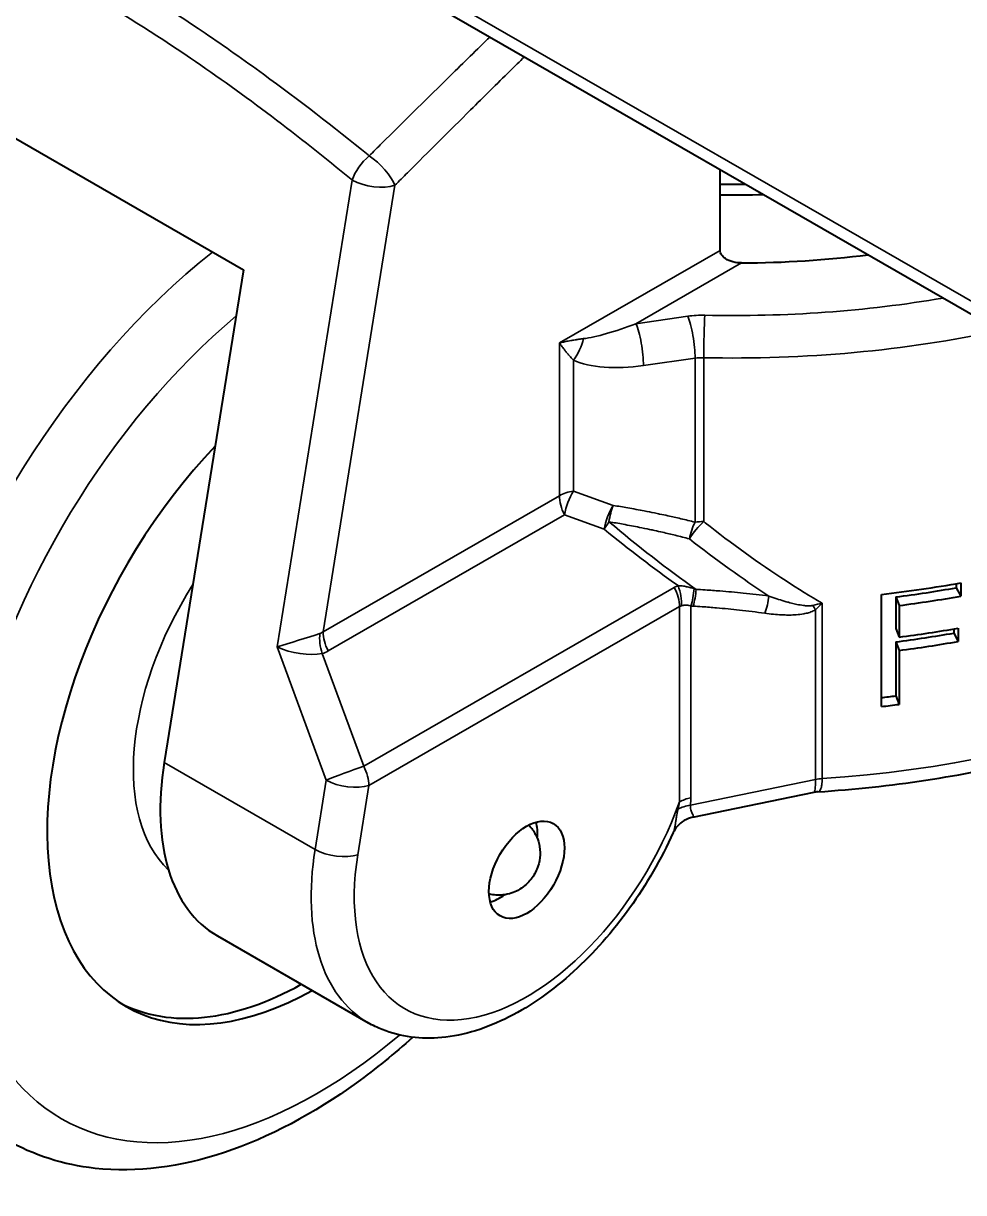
# Model space of a CAD drawing. Header units: millimetres. Extents: x 0 to 51860, y 0 to 5940.
# Drawn here: x 7307.6 to 7348.7, y 4153.7 to 4204.8 of the extents above; entities that cross this region are included whole.
import ezdxf

# ---------------------------------------------------------------- set-up
doc = ezdxf.new("R2010")
doc.units = ezdxf.units.MM
doc.header["$LTSCALE"] = 10
for name, color, linetype, lineweight in [('가시적인 것(ISO)', 3, 'Continuous', 40), ('가시적인 좁은 것(ISO)', 3, 'Continuous', 35), ('기호(ISO)', 5, 'Continuous', 25)]:
    doc.layers.add(name, color=color, linetype=linetype, lineweight=lineweight)
doc.styles.add('치수 텍스트_PSTEK_POSCO', font='isocp.shx')
doc.dimstyles.new('치수_PSTEK_POSCO$7', dxfattribs={"dimscale": 10, "dimtxt": 3.5, "dimasz": 2.5, "dimexe": 2, "dimexo": 2.5, "dimgap": 1, "dimtad": 1, "dimrnd": 1e-08, "dimdsep": 46, "dimtxsty": '치수 텍스트_PSTEK_POSCO', "dimcen": 0.09, "dimdle": 10, "dimclrd": 7, "dimclre": 7, "dimclrt": 2, "dimadec": 1, "dimazin": 2, "dimtfac": 1, "dimtmove": 0, "dimatfit": 3, "dimfxl": 0, "dimtolj": 1, "dimlwd": -1, "dimlwe": -1, "dimarcsym": 0})

msp = doc.modelspace()

# ---------------------------------------------------------------- linework, layer by layer
at = {"layer": '가시적인 것(ISO)'}
for p, q in [((7276.7049, 4233.7714), (7675.0417, 4004.3845)), ((7300.7438, 4203.5362), (7317.243, 4194.035)), ((7318.871, 4202.034), (7318.871, 4202.034)), ((7325.276, 4201.5358), (7325.2759, 4201.5358)), ((7338.0897, 4194.8877), (7338.0897, 4198.4222)), ((7317.243, 4194.035), (7313.7722, 4172.4795)), ((7348.4211, 4180.3079), (7348.4211, 4180.1291)), ((7348.4211, 4180.1291), (7348.6187, 4179.7624)), ((7348.6187, 4180.3428), (7348.6187, 4179.7624)), ((7345.1412, 4174.9319), (7345.1412, 4179.8371)), ((7345.7779, 4179.7254), (7345.7779, 4178.3421)), ((7345.7779, 4179.7254), (7345.9218, 4179.3506)), ((7345.9218, 4179.3506), (7345.9218, 4177.9672)), ((7345.7779, 4178.3421), (7345.9218, 4177.9672)), ((7348.3118, 4178.3252), (7348.3118, 4178.146)), ((7348.3118, 4178.146), (7348.5072, 4177.7789)), ((7348.5072, 4178.3593), (7348.5072, 4177.7789)), ((7345.7779, 4177.7617), (7345.7779, 4175.4005)), ((7345.7779, 4177.7617), (7345.9218, 4177.3869)), ((7345.9218, 4177.3869), (7345.9218, 4175.0256)), ((7345.7779, 4175.4005), (7345.9218, 4175.0256)), ((7336.8924, 4170.0915), (7342.1958, 4171.1776)), ((7316.0959, 4164.8952), (7322.6956, 4161.0947))]:
    msp.add_line(p, q, dxfattribs=at)
for centre, major_axis, ratio, start_param, end_param in [((7338.8192, 4212.5601), (-25.6667, 0), 0.5758617, 1.5423728, 1.5857398), ((7338.8192, 4212.2876), (26, 0), 0.5758617, 4.6843299, 4.7572799), ((7338.8192, 4209.6932), (26.6667, 0), 0.5758617, 4.7200455, 4.9293273), ((7320.4344, 4176.2443), (-8.3172, -14.4431), 0.5780931, 4.3108306, 7.0501793), ((7338.6872, 4198.7749), (33.5133, 0), 0.5758617, 4.9061816, 5.0132533), ((7338.6872, 4198.1946), (-32.8467, 0), 0.5758617, 1.7883826, 1.8716606), ((7338.6872, 4198.1946), (-33.5133, 0), 0.5758617, 1.7883826, 1.8716606), ((7338.6872, 4196.2309), (-32.8467, 0), 0.5758617, 1.7883826, 1.8681786), ((7338.6872, 4196.8112), (33.5133, 0), 0.5758617, 4.9299753, 5.0097713), ((7338.6872, 4196.2309), (-33.5133, 0), 0.5758617, 1.7883826, 1.8681786), ((7338.6872, 4193.8696), (-32.8467, 0), 0.5758617, 1.7685738, 1.7883826), ((7338.6872, 4193.8696), (-33.5133, 0), 0.5758617, 1.7645889, 1.7883826), ((7322.0843, 4175.2942), (-5.9884, -10.399), 0.5780931, 5.2934735, 6.2831853), ((7328.4483, 4168.4682), (1.1644, 2.022), 0.5780931, 5.3737226, 5.7548429), ((7328.4483, 4168.4682), (1.1644, 2.022), 0.5780931, 3.669935, 4.0510553), ((7319.963, 4176.5157), (-8.3172, -14.4431), 0.5780931, 0.0282335, 0.766994)]:
    msp.add_ellipse(centre, major_axis=major_axis, ratio=ratio, start_param=start_param, end_param=end_param, dxfattribs=at)
msp.add_ellipse((7329.6268, 4167.7896), major_axis=(1.1644, 2.022), ratio=0.5780931, dxfattribs=at)
for points, knots in [([(7339.0233, 4194.3374), (7338.9031, 4194.3368), (7338.7728, 4194.3505), (7338.5268, 4194.4131), (7338.4113, 4194.4619), (7338.2547, 4194.5688), (7338.1947, 4194.6245), (7338.1121, 4194.7502), (7338.0897, 4194.8203), (7338.0897, 4194.8877)], [0.55499372, 0.55499372, 0.55499372, 0.55499372, 0.60909313, 0.60909313, 0.66319253, 0.66319253, 0.70029547, 0.70029547, 0.73739842, 0.73739842, 0.73739842, 0.73739842]), ([(7342.3649, 4171.2002), (7345.5504, 4171.4063), (7348.6855, 4171.8816), (7354.604, 4173.3372), (7357.3869, 4174.3171), (7362.3787, 4176.7159), (7364.5876, 4178.1344), (7366.9684, 4180.2107), (7367.4849, 4180.7071), (7367.9649, 4181.2182)], [0.89724263, 0.89724263, 0.89724263, 0.89724263, 1.18903272, 1.18903272, 1.48082316, 1.48082316, 1.7726136, 1.7726136, 1.86043936, 1.86043936, 1.86043936, 1.86043936]), ([(7336.8924, 4170.0915), (7336.7657, 4170.0655), (7336.6377, 4170.0168), (7336.4033, 4169.8787), (7336.2948, 4169.7864), (7336.1377, 4169.5987), (7336.0801, 4169.506), (7336.0384, 4169.4142)], [0, 0, 0, 0, 0.06553167, 0.06553167, 0.13318985, 0.13318985, 0.18733178, 0.18733178, 0.18733178, 0.18733178]), ([(7336.0383, 4169.4142), (7335.5127, 4168.2593), (7334.8648, 4167.1397), (7333.3867, 4165.0786), (7332.5568, 4164.1373), (7330.779, 4162.5206), (7329.8306, 4161.8469), (7327.8897, 4160.8574), (7326.8952, 4160.5394), (7325.0129, 4160.3612), (7324.12, 4160.4692), (7323.0995, 4160.8806), (7322.8935, 4160.9807), (7322.6956, 4161.0947)], [3.7610953, 3.7610953, 3.7610953, 3.7610953, 4.0963113, 4.0963113, 4.4315605, 4.4315605, 4.7694663, 4.7694663, 5.1067575, 5.1067575, 5.4149694, 5.4149694, 5.4958534, 5.4958534, 5.4958534, 5.4958534]), ([(7329.7144, 4169.7449), (7329.7307, 4169.7285), (7329.7465, 4169.7118), (7329.8851, 4169.5595), (7329.9777, 4169.4138), (7330.1233, 4169.1074), (7330.1665, 4168.9495), (7330.2201, 4168.6217), (7330.2176, 4168.4616), (7330.1803, 4168.1271), (7330.1336, 4167.9667), (7329.9978, 4167.6365), (7329.9006, 4167.475), (7329.6412, 4167.1678), (7329.4822, 4167.0188), (7329.0714, 4166.7975), (7328.8589, 4166.7143), (7328.4034, 4166.668), (7328.1946, 4166.6767), (7327.9795, 4166.7323)], [2.5125415, 2.5125415, 2.5125415, 2.5125415, 2.5371063, 2.5371063, 2.7344152, 2.7344152, 2.9703234, 2.9703234, 3.2786931, 3.2786931, 3.6987347, 3.6987347, 4.2280717, 4.2280717, 4.7445865, 4.7445865, 5.101723, 5.101723, 5.3375727, 5.3375727, 5.3375727, 5.3375727]), ([(7324.6347, 4160.4586), (7323.8368, 4159.7396), (7323.0186, 4159.0758), (7320.3037, 4157.1127), (7318.3511, 4156.0703), (7314.4862, 4154.7845), (7312.5674, 4154.5274), (7309.3691, 4154.8785), (7308.0507, 4155.296), (7306.8771, 4155.9718)], [4.4382117, 4.4382117, 4.4382117, 4.4382117, 4.5857447, 4.5857447, 4.9196896, 4.9196896, 5.2476602, 5.2476602, 5.4958534, 5.4958534, 5.4958534, 5.4958534])]:
    msp.add_open_spline(points, degree=3, knots=knots, dxfattribs=at)
for points in [[(7342.3649, 4171.2002), (7342.3082, 4171.1966), (7342.2515, 4171.189), (7342.1958, 4171.1776)], [(7342.1958, 4171.1776), (7342.1958, 4171.1776), (7342.1958, 4171.1776), (7342.1958, 4171.1776)], [(7336.0384, 4169.4142), (7336.0384, 4169.4142), (7336.0384, 4169.4142), (7336.0384, 4169.4142)]]:
    msp.add_open_spline(points, degree=3, dxfattribs=at)
at = {"layer": '가시적인 좁은 것(ISO)'}
for p, q in [((7276.3581, 4234.5371), (7674.6949, 4005.1501)), ((7321.9964, 4197.9634), (7318.7084, 4177.5431)), ((7320.7179, 4178.2018), (7323.8628, 4197.7332)), ((7338.0897, 4194.8877), (7331.0562, 4190.8374)), ((7334.4081, 4191.6796), (7339.0233, 4194.3374)), ((7336.67, 4192.0057), (7334.4081, 4191.6796)), ((7331.0562, 4184.1552), (7331.0562, 4190.8374)), ((7331.6752, 4184.3571), (7331.6752, 4190.0808)), ((7334.7319, 4189.8447), (7336.9938, 4190.1708)), ((7336.9938, 4190.1708), (7336.9938, 4182.9981)), ((7337.3699, 4183.0205), (7337.3699, 4190.1932)), ((7333.4136, 4183.7287), (7331.6752, 4184.3571)), ((7331.0562, 4184.1552), (7320.7179, 4178.2018)), ((7320.9449, 4177.3617), (7331.2832, 4183.3151)), ((7331.2832, 4183.3151), (7333.0215, 4182.6867)), ((7336.0837, 4180.1419), (7322.4992, 4172.3191)), ((7322.7261, 4171.479), (7336.3107, 4179.3018)), ((7336.3107, 4179.3018), (7336.3107, 4170.7591)), ((7336.8068, 4170.9396), (7336.8068, 4179.3295)), ((7342.2597, 4179.1665), (7342.2597, 4171.7367)), ((7342.5527, 4179.4504), (7342.5527, 4171.776)), ((7318.7084, 4177.5431), (7320.8598, 4171.7092)), ((7322.4992, 4172.3191), (7320.6808, 4177.2501)), ((7313.7722, 4172.4795), (7320.3719, 4168.679)), ((7320.8598, 4171.7092), (7320.3719, 4168.679)), ((7322.2382, 4168.4488), (7322.7261, 4171.479)), ((7342.2597, 4171.7367), (7336.794, 4170.6174))]:
    msp.add_line(p, q, dxfattribs=at)
for centre, major_axis, ratio, start_param, end_param in [((7322.92, 4198.2762), (0.8471, 1.0296), 0.4924166, 1.2180662, 2.2410977), ((7322.92, 4198.2762), (-0.9431, 0.9425), 0.34404, 3.8048397, 5.2282347), ((7319.0202, 4177.0587), (-12.1431, -21.0869), 0.5780931, 3.736957, 3.7369657), ((7322.92, 4198.2762), (1.3164, -0.212), 0.4479115, 4.0092958, 5.580092), ((7319.0202, 4177.0587), (-12.1431, -21.0869), 0.5780931, 4.1081585, 6.2831853), ((7338.6872, 4210.5674), (-32.18, 0), 0.5758617, 1.531481, 1.8594607), ((7320.4344, 4176.2443), (-11.1451, -19.3537), 0.5780931, 4.149575, 7.2981808), ((7337.3175, 4190.516), (-2.6667, 0), 0.5758617, 4.6730736, 4.9576496), ((7336.67, 4190.9156), (0.1902, -1.3197), 0.1985079, 0.942763, 2.5135594), ((7337.4223, 4190.9604), (-0.0302, -1.333), 0.0321339, 3.7556144, 5.3264107), ((7334.4081, 4192.2247), (-2.8237, -1.1204), 0.1671298, 0.5601134, 1.5045792), ((7334.4081, 4190.5896), (0.1902, -1.3197), 0.1985079, 0.942763, 2.5135594), ((7331.3515, 4190.8257), (-0.5521, -1.2137), 0.495422, 1.1505828, 1.9531755), ((7338.6872, 4209.4773), (33.5133, 0), 0.5758617, 4.6730736, 5.0669216), ((7334.7319, 4191.4798), (-3.7623, -0.6639), 0.4226467, 0.5518877, 1.4963535), ((7337.3175, 4189.4259), (1.3333, 0), 0.5758617, 1.531481, 1.8160569), ((7331.999, 4183.6123), (1.3333, 0), 0.5758617, 1.8160569, 2.3561945), ((7331.999, 4183.6123), (0.4533, 1.2539), 0.4664869, 1.1120652, 1.9737401), ((7331.999, 4183.6123), (-0.6654, 1.1554), 0.5780931, 0.7873319, 1.4959581), ((7333.7374, 4182.9838), (0.4533, 1.2539), 0.4664869, 1.1120652, 1.9737402), ((7333.7374, 4182.9838), (-0.2109, -1.3165), 0.3823049, 4.1735001, 4.7509021), ((7333.7374, 4182.9838), (0.8458, 1.0307), 0.3187681, 1.7985731, 2.109312), ((7339.8535, 4265.7755), (-21.9492, 92.1838), 0.4983268, 2.5612618, 2.624968), ((7338.7323, 4236.7913), (23.8122, -62.3662), 0.5275853, 5.5207514, 5.6149046), ((7337.3175, 4182.2533), (0.8075, 1.061), 0.3619631, 1.068206, 1.8249192), ((7337.3175, 4182.2533), (0.3213, 1.294), 0.423049, 1.0659783, 1.663043), ((7337.3175, 4182.2533), (1.3333, 0), 0.5758617, 1.5314809, 1.8160569), ((7336.7717, 4928.3523), (-21.1312, 754.1533), 0.1835874, 2.9899319, 3.0147653), ((7338.6872, 4190.9462), (-33.5133, 0), 0.5758617, 1.6863957, 2.6205747), ((7319.963, 4176.5157), (-5.323, -9.2436), 0.5780931, 4.6386848, 6.1466956), ((7337.9694, 4176.5126), (-1.8241, 3.6623), 0.5311259, 6.2319079, 6.3152747), ((7335.3679, 4179.8447), (-0.6654, 1.1554), 0.5780931, 3.9289245, 4.6375508), ((7335.5315, 4179.9226), (-0.4769, 1.2451), 0.5811556, 4.0158306, 4.7284991), ((7336.36, 4180.053), (-0.0995, -1.3296), 0.437351, 1.0285483, 1.628167), ((7336.4596, 4180.0463), (0.079, 1.331), 0.4297679, 4.1634718, 4.7454688), ((7341.42, 4188.7926), (-8.8491, -5.2248), 0.8579301, 0.6340486, 0.6439242), ((7339.5908, 4179.7365), (0.183, 1.3207), 0.4665868, 4.1986208, 4.7988636), ((7337.2535, 4176.2154), (-0.86, 3.1212), 0.3264617, 0.0010556, 0.0844225), ((7338.78, 4185.0455), (5.8083, 3.5869), 0.7702886, 3.9565606, 3.9727869), ((7342.7467, 4178.721), (-1.8449, -0.2968), 0.4021931, 4.7529119, 4.9824902), ((7341.8129, 4179.8899), (-0.708, 1.1298), 0.005462, 2.0586275, 2.2622811), ((7342.7223, 4178.6911), (1.2797, 1.3567), 0.3553683, 1.3349047, 1.5556214), ((7319.632, 4177.8558), (-1.4216, -0.4423), 0.02156, 0.8569879, 2.2965984), ((7321.3966, 4177.5473), (0.3614, -1.2834), 0.5785707, 4.0892695, 4.7814693), ((7320.2265, 4181.5481), (0.2736, -3.4386), 0.3144768, 0.0772566, 0.2084424), ((7321.6607, 4177.6589), (0.6654, -1.1554), 0.5780931, 3.9289245, 4.2832377), ((7321.6607, 4177.6589), (0.6654, -1.1554), 0.5780931, 4.2832377, 4.6375508), ((7319.632, 4177.8558), (1.4937, -0.3014), 0.3854785, 4.1258015, 5.565412), ((7319.5107, 4181.251), (1.1852, -3.9965), 0.5223264, 6.2759664, 6.4071523), ((7321.7833, 4172.0219), (-1.251, -0.4613), 0.0287067, 4.0926366, 5.5322471), ((7321.7833, 4172.0219), (0.6654, -1.1554), 0.5780931, 0.7873319, 1.4959581), ((7321.7833, 4172.0219), (1.3164, -0.212), 0.4479115, 4.009296, 5.5800923), ((7342.7065, 4171.0133), (1.3333, 0), 0.5758617, 1.6863957, 1.9124715), ((7337.2535, 4170.2162), (1.3333, 0), 0.5758617, 1.9124715, 2.3561945), ((7335.561, 4169.7457), (0.7276, 2.4596), 0.4110926, 5.1929044, 5.3361603), ((7329.6268, 4170.9507), (-5.323, -9.2436), 0.5780931, 5.2934735, 8.1556713), ((7335.3574, 4169.8836), (-0.784, -2.367), 0.2833475, 1.90055, 2.0414949), ((7337.2408, 4169.894), (1.3294, -0.1019), 0.5560755, 1.9558062, 2.4580175), ((7328.684, 4171.4937), (-5.9884, -10.399), 0.5780931, 5.2934735, 6.2831853), ((7321.2954, 4168.9917), (1.3164, -0.212), 0.4479115, 4.009296, 5.5800923)]:
    msp.add_ellipse(centre, major_axis=major_axis, ratio=ratio, start_param=start_param, end_param=end_param, dxfattribs=at)
for points, knots in [([(7297.9548, 4211.8081), (7299.9873, 4211.1054), (7302.0196, 4210.3116), (7304.0406, 4209.4054), (7305.3034, 4208.8392), (7306.5618, 4208.2292), (7307.8131, 4207.5729), (7308.612, 4207.1539), (7309.4081, 4206.7162), (7310.2008, 4206.2596), (7311.7863, 4205.3464), (7313.3608, 4204.3562), (7314.921, 4203.2954), (7317.2995, 4201.6781), (7319.6441, 4199.8967), (7321.9475, 4198.0037), (7321.9638, 4197.9902), (7321.9801, 4197.9768), (7321.9964, 4197.9634)], [10.1917807, 10.1917807, 10.1917807, 10.1917807, 22.8372161, 22.8372161, 22.8372161, 30.739195, 30.739195, 30.739195, 35.7842489, 35.7842489, 35.7842489, 45.8743568, 45.8743568, 45.8743568, 61.2572901, 61.2572901, 61.2572901, 61.3662411, 61.3662411, 61.3662411, 61.3662411]), ([(7322.7368, 4199.0233), (7322.7203, 4199.0368), (7322.7038, 4199.0503), (7321.1789, 4200.2909), (7319.6483, 4201.4732), (7317.2625, 4203.2115), (7316.4135, 4203.8094), (7313.9761, 4205.4573), (7312.3798, 4206.4581), (7310.773, 4207.3835), (7310.7718, 4207.3842), (7310.7706, 4207.3849)], [10.1917807, 10.1917807, 10.1917807, 10.1917807, 10.3007317, 10.3007317, 20.2330889, 20.2330889, 25.683665, 25.683665, 35.7737728, 35.7737728, 35.7815344, 35.7815344, 35.7815344, 35.7815344]), ([(7328.0171, 4204.2227), (7327.9481, 4204.1555), (7327.8791, 4204.0882), (7327.8101, 4204.0209), (7327.229, 4203.4541), (7326.6487, 4202.8857), (7326.069, 4202.3162), (7325.1416, 4201.405), (7324.2161, 4200.4908), (7323.2919, 4199.5742), (7323.1068, 4199.3907), (7322.9218, 4199.207), (7322.7368, 4199.0233)], [30.6608722, 30.6608722, 30.6608722, 30.6608722, 31.1224804, 31.1224804, 31.1224804, 35.0127905, 35.0127905, 35.0127905, 41.2372866, 41.2372866, 41.2372866, 42.4837321, 42.4837321, 42.4837321, 42.4837321]), ([(7323.8628, 4197.7332), (7324.0466, 4197.9172), (7324.2305, 4198.1011), (7325.3329, 4199.2027), (7326.2523, 4200.1183), (7327.7481, 4201.6012), (7328.3238, 4202.1704), (7329.1086, 4202.9436), (7329.3171, 4203.1489), (7329.5258, 4203.3539)], [6.5126943, 6.5126943, 6.5126943, 6.5126943, 7.7591398, 7.7591398, 13.9836359, 13.9836359, 17.873946, 17.873946, 19.2814164, 19.2814164, 19.2814164, 19.2814164]), ([(7332.1153, 4191.0247), (7332.0471, 4191.0167), (7331.9789, 4191.0079), (7331.8547, 4190.9905), (7331.7984, 4190.9822), (7331.7078, 4190.9678), (7331.673, 4190.9622), (7331.6162, 4190.9525), (7331.594, 4190.9487), (7331.5275, 4190.9369), (7331.4835, 4190.9288), (7331.3698, 4190.9069), (7331.3006, 4190.8927), (7331.1728, 4190.8649), (7331.114, 4190.8514), (7331.0562, 4190.8374)], [-0.0032428, -0.0032428, -0.0032428, -0.0032428, 0.5143161, 0.5143161, 0.9446646, 0.9446646, 1.2136324, 1.2136324, 1.3874717, 1.3874717, 1.7351503, 1.7351503, 2.2914361, 2.2914361, 2.7781861, 2.7781861, 2.7781861, 2.7781861]), ([(7331.0562, 4190.8374), (7331.0851, 4190.7961), (7331.1154, 4190.754), (7331.1831, 4190.6624), (7331.2209, 4190.6127), (7331.2849, 4190.5311), (7331.3101, 4190.4995), (7331.3379, 4190.4652), (7331.3399, 4190.4628), (7331.3419, 4190.4604)], [-0.0032428, -0.0032428, -0.0032428, -0.0032428, 0.4835073, 0.4835073, 1.0397931, 1.0397931, 1.3874717, 1.3874717, 1.414231, 1.414231, 1.414231, 1.414231]), ([(7331.3419, 4190.4604), (7331.3529, 4190.4469), (7331.3639, 4190.4334), (7331.3956, 4190.3951), (7331.4165, 4190.3703), (7331.4717, 4190.3054), (7331.5066, 4190.2653), (7331.5855, 4190.177), (7331.6298, 4190.1287), (7331.6752, 4190.0808)], [1.414231, 1.414231, 1.414231, 1.414231, 1.561311, 1.561311, 1.8302788, 1.8302788, 2.2606272, 2.2606272, 2.7781861, 2.7781861, 2.7781861, 2.7781861]), ([(7336.9938, 4182.9981), (7336.786, 4183.0497), (7336.5775, 4183.0999), (7336.1795, 4183.1925), (7335.9903, 4183.2353), (7335.6818, 4183.3027), (7335.5629, 4183.3282), (7335.3694, 4183.3688), (7335.2948, 4183.3843), (7335.071, 4183.43), (7334.9214, 4183.4598), (7334.5317, 4183.5351), (7334.2909, 4183.5795), (7333.8381, 4183.659), (7333.6262, 4183.6946), (7333.4136, 4183.7287)], [0, 0, 0, 0, 1.0631818, 1.0631818, 2.0215429, 2.0215429, 2.6205186, 2.6205186, 2.9948784, 2.9948784, 3.7435979, 3.7435979, 4.9415493, 4.9415493, 5.9897567, 5.9897567, 5.9897567, 5.9897567]), ([(7333.2263, 4183.0137), (7333.4351, 4182.9792), (7333.6433, 4182.9431), (7334.0882, 4182.8624), (7334.3246, 4182.8173), (7334.7075, 4182.7406), (7334.8544, 4182.7103), (7335.0743, 4182.6637), (7335.1475, 4182.648), (7335.3375, 4182.6066), (7335.4543, 4182.5806), (7335.7573, 4182.5118), (7335.9431, 4182.4682), (7336.334, 4182.3735), (7336.5388, 4182.3222), (7336.7428, 4182.2694)], [0, 0, 0, 0, 1.0482074, 1.0482074, 2.2461588, 2.2461588, 2.9948784, 2.9948784, 3.3692381, 3.3692381, 3.9682138, 3.9682138, 4.9265749, 4.9265749, 5.9897567, 5.9897567, 5.9897567, 5.9897567]), ([(7342.5527, 4179.4504), (7342.0233, 4179.7609), (7341.4981, 4180.0858), (7339.769, 4181.2081), (7338.5858, 4182.0622), (7337.4099, 4182.9889), (7337.3899, 4183.0047), (7337.3699, 4183.0205)], [7.0054973, 7.0054973, 7.0054973, 7.0054973, 10.1424554, 10.1424554, 17.4274788, 17.4274788, 17.5535832, 17.5535832, 17.5535832, 17.5535832]), ([(7336.9463, 4180.0858), (7336.9268, 4180.0924), (7336.9075, 4180.0988), (7336.8309, 4180.123), (7336.7745, 4180.1388), (7336.6849, 4180.1607), (7336.651, 4180.1682), (7336.601, 4180.1782), (7336.5846, 4180.1814), (7336.5428, 4180.1889), (7336.5177, 4180.193), (7336.4535, 4180.2025), (7336.4148, 4180.2072), (7336.3324, 4180.2152), (7336.2891, 4180.2181), (7336.2473, 4180.2197)], [-1.4644951, -1.4644951, -1.4644951, -1.4644951, -1.3542221, -1.3542221, -1.0259259, -1.0259259, -0.8207407, -0.8207407, -0.7181481, -0.7181481, -0.5586385, -0.5586385, -0.303423, -0.303423, 0, 0, 0, 0]), ([(7340.2205, 4179.7655), (7339.8491, 4179.8132), (7339.4755, 4179.8564), (7338.7613, 4179.9294), (7338.4211, 4179.9602), (7337.8658, 4180.0038), (7337.6517, 4180.019), (7337.3029, 4180.0412), (7337.1685, 4180.0491), (7337.0339, 4180.0564)], [0.0000004, 0.0000004, 0.0000004, 0.0000004, 1.8749242, 1.8749242, 3.5649964, 3.5649964, 4.6212916, 4.6212916, 5.281476, 5.281476, 5.281476, 5.281476]), ([(7342.1394, 4179.3569), (7342.117, 4179.3507), (7342.0928, 4179.3462), (7342.0175, 4179.3367), (7341.9634, 4179.3356), (7341.852, 4179.3396), (7341.7946, 4179.3447), (7341.6426, 4179.3636), (7341.5465, 4179.3805), (7341.3682, 4179.4175), (7341.2862, 4179.4366), (7341.1629, 4179.4679), (7341.1218, 4179.4787), (7341.0149, 4179.5077), (7340.9491, 4179.5265), (7340.7781, 4179.5773), (7340.673, 4179.6105), (7340.4517, 4179.6836), (7340.3358, 4179.7239), (7340.2205, 4179.7655)], [-3.6498427, -3.6498427, -3.6498427, -3.6498427, -3.4816478, -3.4816478, -3.1496709, -3.1496709, -2.8176941, -2.8176941, -2.2811517, -2.2811517, -1.8249213, -1.8249213, -1.5968062, -1.5968062, -1.2318219, -1.2318219, -0.6478471, -0.6478471, 0, 0, 0, 0]), ([(7336.3925, 4179.3363), (7336.4181, 4179.3434), (7336.4446, 4179.3496), (7336.4945, 4179.3584), (7336.5177, 4179.3614), (7336.5413, 4179.3633)], [-0.55696211, -0.55696211, -0.55696211, -0.55696211, -0.2535391, -0.2535391, 0, 0, 0, 0]), ([(7336.5413, 4179.3633), (7336.5563, 4179.3645), (7336.5715, 4179.3652), (7336.5965, 4179.3656), (7336.6063, 4179.3655), (7336.6359, 4179.3646), (7336.6559, 4179.3631), (7336.7083, 4179.3565), (7336.741, 4179.3498), (7336.7847, 4179.337), (7336.7958, 4179.3334), (7336.8068, 4179.3295)], [-1.46449506, -1.46449506, -1.46449506, -1.46449506, -1.30330908, -1.30330908, -1.20071649, -1.20071649, -0.99553132, -0.99553132, -0.66723505, -0.66723505, -0.55696211, -0.55696211, -0.55696211, -0.55696211]), ([(7336.9064, 4179.3228), (7337.0386, 4179.315), (7337.1706, 4179.3065), (7337.5134, 4179.2827), (7337.7238, 4179.2665), (7338.2693, 4179.22), (7338.6036, 4179.1872), (7339.3054, 4179.1095), (7339.6725, 4179.0637), (7340.0375, 4179.0131)], [0, 0, 0, 0, 0.6601845, 0.6601845, 1.7164797, 1.7164797, 3.406552, 3.406552, 5.281476, 5.281476, 5.281476, 5.281476]), ([(7340.0375, 4179.0131), (7340.1637, 4178.9956), (7340.2911, 4178.9804), (7340.5354, 4178.9568), (7340.6521, 4178.9479), (7340.8431, 4178.9382), (7340.9169, 4178.9357), (7341.0373, 4178.9338), (7341.0838, 4178.9337), (7341.2237, 4178.9351), (7341.3174, 4178.9385), (7341.5234, 4178.9535), (7341.6358, 4178.9663), (7341.8177, 4178.9997), (7341.8873, 4179.0155), (7342.0259, 4179.0562), (7342.0947, 4179.081), (7342.195, 4179.1288), (7342.228, 4179.1466), (7342.2597, 4179.1665)], [-3.6498427, -3.6498427, -3.6498427, -3.6498427, -3.0019956, -3.0019956, -2.4180208, -2.4180208, -2.0530365, -2.0530365, -1.8249213, -1.8249213, -1.368691, -1.368691, -0.8321486, -0.8321486, -0.5001717, -0.5001717, -0.1681948, -0.1681948, 0, 0, 0, 0]), ([(7342.2597, 4171.7367), (7342.2597, 4171.6858), (7342.2592, 4171.6371), (7342.2571, 4171.5492), (7342.2557, 4171.5095), (7342.2519, 4171.4365), (7342.2496, 4171.4031), (7342.2429, 4171.329), (7342.2381, 4171.2916), (7342.2267, 4171.2314), (7342.2201, 4171.209), (7342.2129, 4171.195)], [-6.261105, -6.261105, -6.261105, -6.261105, -5.7002276, -5.7002276, -5.1825058, -5.1825058, -4.664784, -4.664784, -3.9090044, -3.9090044, -3.1353207, -3.1353207, -3.1353207, -3.1353207]), ([(7342.3649, 4171.2002), (7342.3732, 4171.2008), (7342.3813, 4171.2023), (7342.4005, 4171.2086), (7342.4113, 4171.2144), (7342.4423, 4171.2381), (7342.461, 4171.2622), (7342.493, 4171.3256), (7342.5065, 4171.3643), (7342.5249, 4171.4399), (7342.5313, 4171.4739), (7342.5416, 4171.5478), (7342.5456, 4171.5878), (7342.5512, 4171.6762), (7342.5527, 4171.725), (7342.5527, 4171.776)], [-3.7879478, -3.7879478, -3.7879478, -3.7879478, -3.5169877, -3.5169877, -3.1249709, -3.1249709, -2.3409374, -2.3409374, -1.5851578, -1.5851578, -1.067436, -1.067436, -0.5497142, -0.5497142, 0.0111632, 0.0111632, 0.0111632, 0.0111632]), ([(7342.2129, 4171.195), (7342.2128, 4171.1948), (7342.2127, 4171.1947), (7342.2089, 4171.1875), (7342.2051, 4171.1826), (7342.1994, 4171.1787), (7342.1976, 4171.1779), (7342.1958, 4171.1776)], [-3.13532067, -3.13532067, -3.13532067, -3.13532067, -3.1249709, -3.1249709, -2.73295415, -2.73295415, -2.56311355, -2.56311355, -2.56311355, -2.56311355]), ([(7336.2458, 4170.4399), (7336.231, 4170.3743), (7336.2182, 4170.3115), (7336.1929, 4170.1771), (7336.1813, 4170.1073), (7336.1608, 4169.9791), (7336.152, 4169.9207), (7336.135, 4169.8114), (7336.1268, 4169.7607), (7336.1056, 4169.6415), (7336.0922, 4169.5785), (7336.0654, 4169.4823), (7336.0526, 4169.4456), (7336.0384, 4169.4142)], [0, 0, 0, 0, 0.3610166, 0.3610166, 0.8112448, 0.8112448, 1.2509817, 1.2509817, 1.6907185, 1.6907185, 2.3691231, 2.3691231, 2.9023762, 2.9023762, 2.9023762, 2.9023762]), ([(7336.9153, 4170.1101), (7336.9194, 4170.1238), (7336.9151, 4170.1442), (7336.896, 4170.195), (7336.8826, 4170.2238), (7336.8572, 4170.2798), (7336.8465, 4170.304), (7336.8256, 4170.3569), (7336.8155, 4170.3855), (7336.7987, 4170.4488), (7336.7921, 4170.4837), (7336.7879, 4170.5516), (7336.7889, 4170.5836), (7336.794, 4170.6174)], [0, 0, 0, 0, 0.7853558, 0.7853558, 1.4637603, 1.4637603, 1.9034972, 1.9034972, 2.343234, 2.343234, 2.7934623, 2.7934623, 3.1544789, 3.1544789, 3.1544789, 3.1544789]), ([(7336.8924, 4170.0915), (7336.8961, 4170.0922), (7336.8994, 4170.0933), (7336.9088, 4170.098), (7336.9131, 4170.1031), (7336.9152, 4170.11), (7336.9152, 4170.1101), (7336.9153, 4170.1101)], [5.74763346, 5.74763346, 5.74763346, 5.74763346, 5.9184558, 5.9184558, 6.31330965, 6.31330965, 6.31766154, 6.31766154, 6.31766154, 6.31766154])]:
    msp.add_open_spline(points, degree=3, knots=knots, dxfattribs=at)

# ---------------------------------------------------------------- leaders
at = {"layer": '기호(ISO)', "color": 7, "annotation_type": 0, "has_hookline": 1, "hookline_direction": 0, "text_width": 1096.8392}
msp.add_leader([(6028.683, 4327.4923), (6292.7879, 3928.3081), (6317.7879, 3928.3081)], dimstyle='치수_PSTEK_POSCO$7', override={"dimtad": 0}, dxfattribs=at)

doc.saveas('drawing.dxf')
